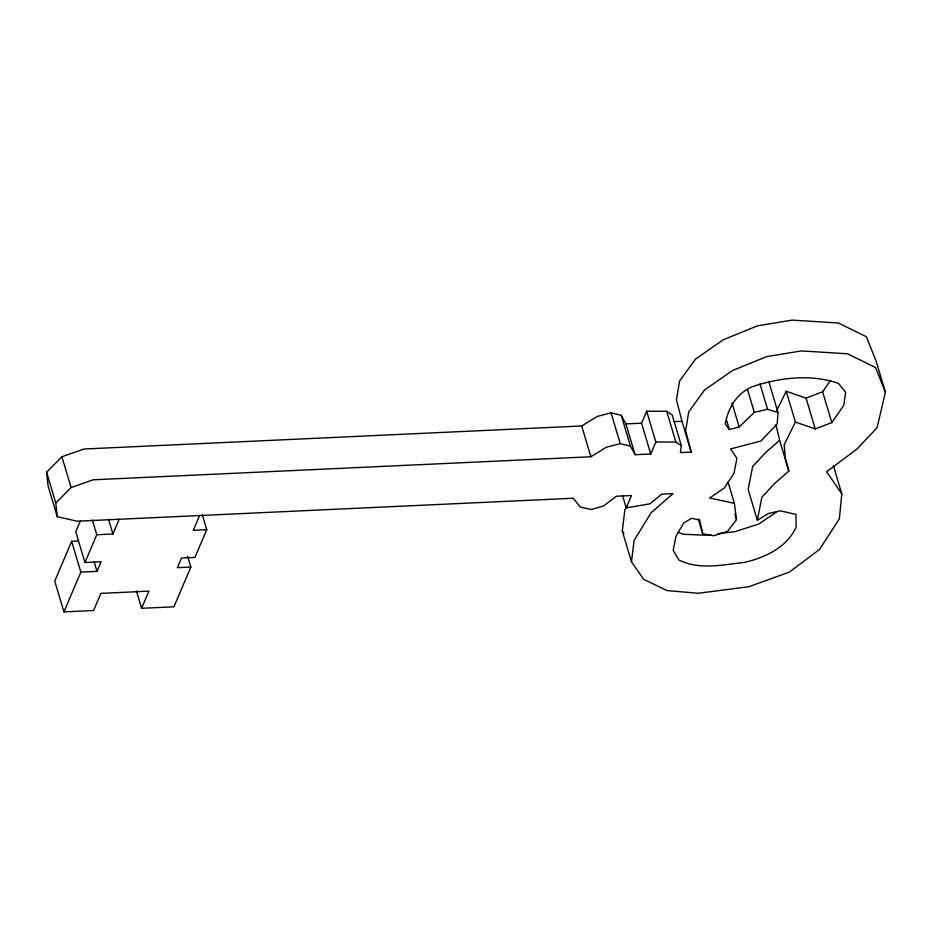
<?xml version="1.0" encoding="UTF-8"?>
<svg xmlns="http://www.w3.org/2000/svg" width="932" height="932" viewBox="0 0 932 932"><rect width="100%" height="100%" fill="white"/><g stroke="black" fill="none" stroke-linecap="round" stroke-linejoin="round"><path stroke-width="1.4" d="M768.865 381.759L778.045 412.561L777.172 423.943L760.931 440.999L730.595 448.956L736.909 458.323L733.973 473.328L724.269 488.065L709.741 497.979L734.404 503.385L736.501 519.59L727.531 531.345L713.761 535.76L702.716 533.756L698.324 519.031M833.406 465.755L841.794 493.878L839.359 518.856L819.496 549.472L789.369 572.085L748.967 586.682L698.289 593.276L667.114 590.597L643.686 579.331L631.5 561.833L622.32 531.042L624.871 509.664L627.096 506.053M631.5 561.833L634.051 540.467L651.107 512.786L672.997 493.622L661.673 494.146L650.187 503.758L626.234 507.893L622.634 495.836M626.234 507.893L631.477 495.544L616.378 496.243L603.68 505.913L591.179 509.513L580.228 506.996L573.238 498.247L77.135 521.209L57.26 516.678L48.068 485.875L46.6 472.256L61.908 456.75L83.973 449.014L581.696 425.971L597.261 416.429L611.066 412.853L621.248 415.311L630.428 446.113L635.1 454.723L650.734 453.989L641.554 423.198L646.657 411.198L666.718 411.28L672.182 414.891L681.362 445.682L680.395 452.626L691.183 452.125L685.626 430.7L688.725 411.909L704.615 389.914L732.47 370.563L766.617 356.63L801.369 350.91L847.549 353.787L875.567 367.546L885.4 392.197L877.07 427.718L856.846 449.154L826.626 471.732L841.794 493.878M702.716 533.756L699.571 520.033L691.579 518.308L683.622 523.05L675.91 536.506L673.207 550.311L678.682 559.817C699.058 570.372 722.684 564.687 744.318 562.415C765.277 557.581 786.503 547.667 796.149 527.244L795.928 514.406L780.399 510.829L768.434 513.485L757.343 520.301L761.863 497.245L774.55 483.545L788.822 471.126L785.35 458.183L784.162 444.797L795.404 422.091L786.224 391.3L806.063 398.104L822.618 391.79L830.575 380.338M78.416 541.014L71.671 541.329L54.755 581.09L63.935 611.893L93.596 610.518L100.889 593.381L148.887 591.156L141.594 608.293L173.946 606.802L190.862 567.029L187.67 556.322M80.257 521.151L75.748 531.729L84.94 562.52L101.11 561.775L97.033 571.374L80.851 572.12L63.935 611.893M84.94 562.52L96.742 534.758L92.35 520.033M96.742 534.758L112.923 534.013L119.191 519.264M199.541 515.547L193.274 530.285L206.753 529.667L202.361 514.93M206.753 529.667L194.939 557.429L181.46 558.058L177.383 567.658L190.862 567.029M650.734 453.989L655.837 442.001L646.657 411.198M776.857 410.208L786.224 391.3M795.404 422.091L815.244 428.906L831.798 422.592L843.74 405.408L845.639 392.372L838.532 383.46C810.98 373.72 780.084 377.623 752.788 386.512C737.072 392.931 727.997 407.808 725.306 424.072L729.337 429.524L739.146 426.961L754.326 412.398L767.56 409.264L778.045 412.561M57.26 516.678L55.78 503.047L71.088 487.553L93.153 479.805L590.876 456.762L606.441 447.22L620.246 443.644L630.428 446.113M775.925 424.701L779.641 440.323L765.37 452.754L752.683 466.443L748.151 489.51L757.343 520.301M776.158 512.239L758.881 523.959L735.138 531.613L717.885 533.663M710.685 534.514L704.942 535.201L683.133 534.257L678.181 532.347M621.248 415.311L625.92 423.92L641.554 423.198M673.906 421.695L682.003 421.322L691.183 452.125M655.837 442.001L675.898 442.071L681.362 445.682M622.32 531.042L623.951 533.372M885.4 392.197L876.22 361.395L866.376 336.755L838.369 322.996L792.177 320.107L757.436 325.839L723.29 339.772L695.435 359.123L679.544 381.106L676.446 399.91L682.003 421.322M822.618 391.79L831.798 422.592M806.063 398.104L815.244 428.906M779.641 440.323L788.822 471.126M759.976 383.821L767.56 409.264M747.546 389.634L754.326 412.398M731.969 402.857L739.146 426.961M726.541 420.146L729.337 429.524M728.009 481.961L734.404 503.385M734.905 514.231L736.501 519.59M666.718 411.28L675.898 442.071M625.92 423.92L635.1 454.723M611.066 412.853L620.246 443.644M581.696 425.971L590.876 456.762M136.398 590.888L141.594 608.293M108.531 519.275L112.923 534.013M94.237 562.008L97.033 571.374M61.908 456.75L71.088 487.553M71.671 541.329L80.851 572.12M46.6 472.256L55.78 503.047"/></g></svg>
